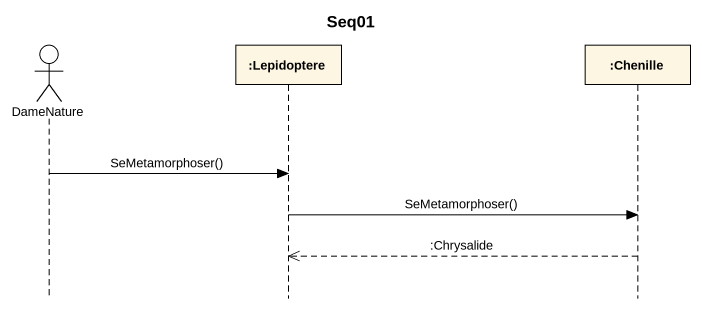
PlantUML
@startuml
title Seq01
hide footbox
actor DameNature
participant ":Lepidoptere" as Lepidoptere
participant ":Chenille" as Chenille

DameNature -> Lepidoptere : SeMetamorphoser()
Lepidoptere -> Chenille : SeMetamorphoser()
Chenille -->> Lepidoptere : :Chrysalide
@enduml
